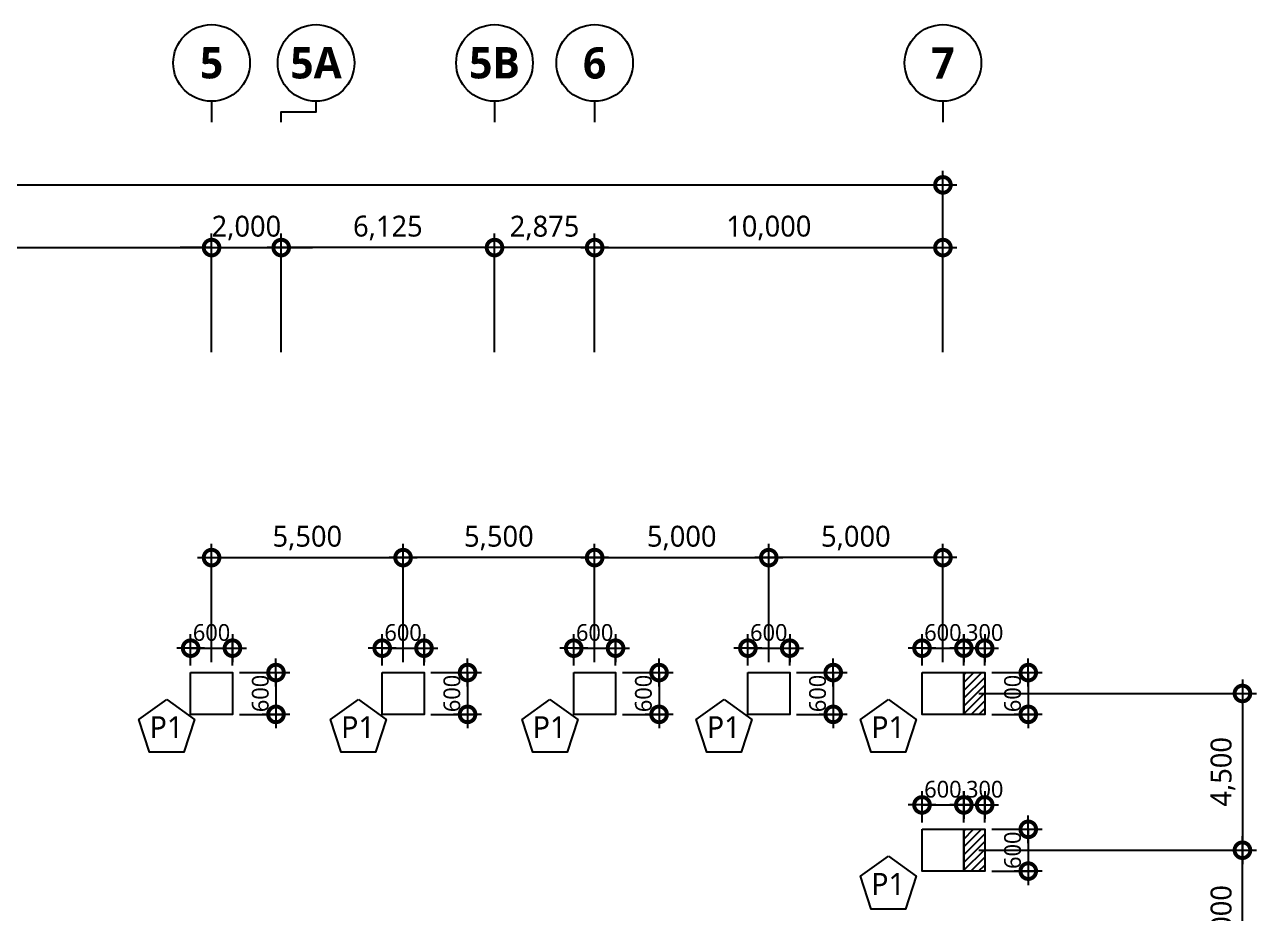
# Model space of a CAD drawing. Header units: millimetres. Extents: x 9929 to 330537, y 4940 to 105100.
# Drawn here: x 86133 to 121500, y 79588 to 105100 of the extents above; entities that cross this region are included whole.
import ezdxf
from ezdxf.enums import TextEntityAlignment as Align

# ---------------------------------------------------------------- set-up
doc = ezdxf.new("R2010")
doc.units = ezdxf.units.MM
doc.header["$LTSCALE"] = 150
doc.layers.get('DEFPOINTS').update_dxf_attribs({"color": 137})
for name, color, linetype in [('DIM', 7, 'Continuous'), ('DIM1', 7, 'Continuous'), ('S-COL', 2, 'Continuous'), ('SYM-BUB', 3, 'Continuous'), ('Z-COLUMN', 3, 'Continuous'), ('콘크리트 덧침 구간', 255, 'Continuous')]:
    doc.layers.add(name, color=color, linetype=linetype)
doc.styles.add('맑은고딕', font='malgun.ttf')
doc.styles.add('맑은고딕B', font='malgunbd.ttf')
doc.styles.add('스타일1', font='malgun.ttf')
doc.styles.add('스타일2', font='malgunbd.ttf')
doc.dimstyles.new('CJA', dxfattribs={"dimscale": 200, "dimtxt": 3, "dimasz": 1, "dimexe": 2, "dimexo": 3, "dimgap": 1, "dimtad": 1, "dimdec": 0, "dimzin": 1, "dimdsep": 46, "dimlunit": 6, "dimtxsty": '스타일1', "dimblk": 'GAUN-DOT', "dimcen": -2, "dimdle": 2, "dimclrd": 256, "dimclre": 256, "dimclrt": 3, "dimadec": 0, "dimazin": 0, "dimtfac": 1, "dimtdec": 0, "dimtix": 1, "dimtmove": 2, "dimatfit": 3, "dimldrblk": 'DOTSMALL', "dimfxl": 1, "dimtolj": 1, "dimtzin": 1, "dimarcsym": 0})
doc.dimstyles.new('GAUN0.5', dxfattribs={"dimscale": 200, "dimtxt": 2.4, "dimasz": 1, "dimexe": 1, "dimexo": 1, "dimgap": 1, "dimtad": 1, "dimdec": 0, "dimlfac": 0.5, "dimzin": 1, "dimdsep": 46, "dimlunit": 6, "dimtxsty": '맑은고딕', "dimblk": 'GAUN-DOT', "dimcen": -2, "dimdle": 2, "dimclrd": 256, "dimclre": 256, "dimclrt": 4, "dimadec": 0, "dimazin": 0, "dimtfac": 1, "dimtdec": 0, "dimtix": 1, "dimtmove": 2, "dimatfit": 3, "dimldrblk": 'DOTSMALL', "dimfxl": 1, "dimtolj": 1, "dimtzin": 1, "dimarcsym": 0})
pattern_1 = [(45, (-41500, -85900), (-112.2532, 112.2532), [])]

# ---------------------------------------------------------------- blocks, each defined once
blk = doc.blocks.new('_DotSmall')
at = {"color": 0, "linetype": 'ByBlock', "const_width": 0.5}
blk.add_lwpolyline([(-0.0625, 0, 1), (0.0625, 0, 1)], format="xyb", close=True, dxfattribs=at)
blk = doc.blocks.new('*D279')
at = {"layer": 'DEFPOINTS', "color": 0, "transparency": 16777216}
for p in [(112933, 85900), (112933, 81400), (121100, 81400)]:
    blk.add_point(p, dxfattribs=at)
at = {"layer": 'DIM', "color": 7, "lineweight": -2, "transparency": 16777216}
for p, q in [((121100, 86300), (121100, 81000)), ((113533, 85900), (121500, 85900)), ((113533, 81400), (121500, 81400))]:
    blk.add_line(p, q, dxfattribs=at)
at = {"layer": 'DIM', "color": 7, "lineweight": -2, "transparency": 16777216, "xscale": 900, "yscale": 900, "zscale": 900}
for p, rotation in [((121100, 85900), 90), ((121100, 81400), 270)]:
    blk.add_blockref('_DotSmall', p, dxfattribs=dict(at, rotation=rotation))
at = {"layer": 'DIM', "color": 3, "transparency": 16777216, "insert": (120540, 83650), "char_height": 600, "attachment_point": 5, "rotation": 90, "style": '스타일1'}
blk.add_mtext('\\A1;4,500', dxfattribs=at)
blk = doc.blocks.new('*D280')
at = {"layer": 'DEFPOINTS', "color": 0, "transparency": 16777216}
for p in [(112933, 81400), (121100, 81400), (112933, 77400)]:
    blk.add_point(p, dxfattribs=at)
at = {"layer": 'DIM', "color": 7, "lineweight": -2, "transparency": 16777216}
for p, q in [((121100, 77000), (121100, 81800)), ((113533, 81400), (121500, 81400)), ((113533, 77400), (121500, 77400))]:
    blk.add_line(p, q, dxfattribs=at)
at = {"layer": 'DIM', "color": 7, "lineweight": -2, "transparency": 16777216, "xscale": 900, "yscale": 900, "zscale": 900}
for p, rotation in [((121100, 81400), 90), ((121100, 77400), 270)]:
    blk.add_blockref('_DotSmall', p, dxfattribs=dict(at, rotation=rotation))
at = {"layer": 'DIM', "color": 3, "transparency": 16777216, "insert": (120540, 79400), "char_height": 600, "attachment_point": 5, "rotation": 90, "style": '스타일1'}
blk.add_mtext('\\A1;4,000', dxfattribs=at)
blk = doc.blocks.new('*D298')
at = {"layer": 'DEFPOINTS', "color": 0, "transparency": 16777216}
for p in [(97000, 89800), (91500, 86200), (97000, 86200)]:
    blk.add_point(p, dxfattribs=at)
at = {"layer": 'DIM', "color": 7, "lineweight": -2, "transparency": 16777216}
for p, q in [((91500, 86800), (91500, 90200)), ((97000, 86800), (97000, 90200)), ((91100, 89800), (97400, 89800))]:
    blk.add_line(p, q, dxfattribs=at)
at = {"layer": 'DIM', "color": 7, "lineweight": -2, "transparency": 16777216, "xscale": 900, "yscale": 900, "zscale": 900, "rotation": 180}
blk.add_blockref('_DotSmall', (91500, 89800), dxfattribs=at)
at = {"layer": 'DIM', "color": 7, "lineweight": -2, "transparency": 16777216, "xscale": 900, "yscale": 900, "zscale": 900}
blk.add_blockref('_DotSmall', (97000, 89800), dxfattribs=at)
at = {"layer": 'DIM', "color": 3, "transparency": 16777216, "insert": (94250, 90360), "char_height": 600, "attachment_point": 5, "style": '스타일1'}
blk.add_mtext('\\A1;5,500', dxfattribs=at)
blk = doc.blocks.new('*D299')
at = {"layer": 'DEFPOINTS', "color": 0, "transparency": 16777216}
for p in [(97000, 89800), (97000, 86200), (102500, 86200)]:
    blk.add_point(p, dxfattribs=at)
at = {"layer": 'DIM', "color": 7, "lineweight": -2, "transparency": 16777216}
for p, q in [((97000, 86800), (97000, 90200)), ((102500, 86800), (102500, 90200)), ((102900, 89800), (96600, 89800))]:
    blk.add_line(p, q, dxfattribs=at)
at = {"layer": 'DIM', "color": 7, "lineweight": -2, "transparency": 16777216, "xscale": 900, "yscale": 900, "zscale": 900, "rotation": 180}
blk.add_blockref('_DotSmall', (97000, 89800), dxfattribs=at)
at = {"layer": 'DIM', "color": 7, "lineweight": -2, "transparency": 16777216, "xscale": 900, "yscale": 900, "zscale": 900}
blk.add_blockref('_DotSmall', (102500, 89800), dxfattribs=at)
at = {"layer": 'DIM', "color": 3, "transparency": 16777216, "insert": (99750, 90360), "char_height": 600, "attachment_point": 5, "style": '스타일1'}
blk.add_mtext('\\A1;5,500', dxfattribs=at)
blk = doc.blocks.new('*D300')
at = {"layer": 'DEFPOINTS', "color": 0, "transparency": 16777216}
for p in [(107500, 89800), (107500, 86200), (112500, 86200)]:
    blk.add_point(p, dxfattribs=at)
at = {"layer": 'DIM', "color": 7, "lineweight": -2, "transparency": 16777216}
for p, q in [((107500, 86800), (107500, 90200)), ((112500, 86800), (112500, 90200)), ((112900, 89800), (107100, 89800))]:
    blk.add_line(p, q, dxfattribs=at)
at = {"layer": 'DIM', "color": 7, "lineweight": -2, "transparency": 16777216, "xscale": 900, "yscale": 900, "zscale": 900, "rotation": 180}
blk.add_blockref('_DotSmall', (107500, 89800), dxfattribs=at)
at = {"layer": 'DIM', "color": 7, "lineweight": -2, "transparency": 16777216, "xscale": 900, "yscale": 900, "zscale": 900}
blk.add_blockref('_DotSmall', (112500, 89800), dxfattribs=at)
at = {"layer": 'DIM', "color": 3, "transparency": 16777216, "insert": (110000, 90360), "char_height": 600, "attachment_point": 5, "style": '스타일1'}
blk.add_mtext('\\A1;5,000', dxfattribs=at)
blk = doc.blocks.new('*D301')
at = {"layer": 'DEFPOINTS', "color": 0, "transparency": 16777216}
for p in [(107500, 89800), (102500, 86200), (107500, 86200)]:
    blk.add_point(p, dxfattribs=at)
at = {"layer": 'DIM', "color": 7, "lineweight": -2, "transparency": 16777216}
for p, q in [((102500, 86800), (102500, 90200)), ((107500, 86800), (107500, 90200)), ((102100, 89800), (107900, 89800))]:
    blk.add_line(p, q, dxfattribs=at)
at = {"layer": 'DIM', "color": 7, "lineweight": -2, "transparency": 16777216, "xscale": 900, "yscale": 900, "zscale": 900, "rotation": 180}
blk.add_blockref('_DotSmall', (102500, 89800), dxfattribs=at)
at = {"layer": 'DIM', "color": 7, "lineweight": -2, "transparency": 16777216, "xscale": 900, "yscale": 900, "zscale": 900}
blk.add_blockref('_DotSmall', (107500, 89800), dxfattribs=at)
at = {"layer": 'DIM', "color": 3, "transparency": 16777216, "insert": (105000, 90360), "char_height": 600, "attachment_point": 5, "style": '스타일1'}
blk.add_mtext('\\A1;5,000', dxfattribs=at)
blk = doc.blocks.new('PD-H')
at = {"layer": '콘크리트 덧침 구간'}
h = blk.add_hatch(dxfattribs=at)
h.set_pattern_fill('ANSI31', color=9, scale=50)
h.set_pattern_definition(pattern_1)
h.paths.add_polyline_path([(71600, 600), (72200, 600), (72200, -600), (71600, -600)])
h = blk.add_hatch(dxfattribs=at)
h.set_pattern_fill('ANSI31', color=9, scale=50)
h.set_pattern_definition(pattern_1)
h.paths.add_polyline_path([(71600, -3900), (72200, -3900), (72200, -5100), (71600, -5100)])
at = {"layer": 'S-COL'}
for points in [[(49400, 600), (50600, 600), (50600, -600), (49400, -600)], [(54900, 600), (56100, 600), (56100, -600), (54900, -600)], [(60400, 600), (61600, 600), (61600, -600), (60400, -600)], [(65400, 600), (66600, 600), (66600, -600), (65400, -600)], [(70400, 600), (71600, 600), (71600, -600), (70400, -600)], [(71600, 600), (72200, 600), (72200, -600), (71600, -600)], [(70400, -3900), (71600, -3900), (71600, -5100), (70400, -5100)], [(71600, -3900), (72200, -3900), (72200, -5100), (71600, -5100)]]:
    blk.add_lwpolyline(points, close=True, dxfattribs=at)
blk = doc.blocks.new('GAUN-DOT')
at = {"linetype": 'ByBlock'}
for p, q in [((0, -2), (0, 2)), ((2, 0), (-2, 0))]:
    blk.add_line(p, q, dxfattribs=at)
at = {"const_width": 2.25}
blk.add_lwpolyline([(0, 0.28125, 1), (0, -0.28125, 1)], format="xyb", close=True, dxfattribs=at)
blk = doc.blocks.new('*D310')
at = {"layer": 'DEFPOINTS', "color": 0, "transparency": 16777216}
for p in [(92100, 87200), (90900, 86500), (92100, 86500)]:
    blk.add_point(p, dxfattribs=at)
at = {"layer": 'DIM1', "lineweight": -2, "transparency": 16777216}
for p, q in [((90900, 86700), (90900, 87400)), ((92100, 86700), (92100, 87400)), ((90700, 87200), (90500, 87200)), ((90900, 87200), (92100, 87200)), ((92300, 87200), (92500, 87200))]:
    blk.add_line(p, q, dxfattribs=at)
at = {"layer": 'DIM1', "lineweight": -2, "transparency": 16777216, "xscale": 200, "yscale": 200, "zscale": 200}
blk.add_blockref('GAUN-DOT', (90900, 87200), dxfattribs=at)
at = {"layer": 'DIM1', "lineweight": -2, "transparency": 16777216, "xscale": 200, "yscale": 200, "zscale": 200, "rotation": 180}
blk.add_blockref('GAUN-DOT', (92100, 87200), dxfattribs=at)
at = {"layer": 'DIM1', "color": 4, "transparency": 16777216, "insert": (91500, 87648), "char_height": 480, "attachment_point": 5, "style": '맑은고딕'}
blk.add_mtext('\\A1;600', dxfattribs=at)
blk = doc.blocks.new('*D311')
at = {"layer": 'DEFPOINTS', "color": 0, "transparency": 16777216}
for p in [(92100, 86500), (92100, 85300), (93350, 85300)]:
    blk.add_point(p, dxfattribs=at)
at = {"layer": 'DIM1', "lineweight": -2, "transparency": 16777216}
for p, q in [((93350, 86700), (93350, 86900)), ((92300, 86500), (93550, 86500)), ((93350, 86500), (93350, 85300)), ((92300, 85300), (93550, 85300)), ((93350, 85100), (93350, 84900))]:
    blk.add_line(p, q, dxfattribs=at)
at = {"layer": 'DIM1', "lineweight": -2, "transparency": 16777216, "xscale": 200, "yscale": 200, "zscale": 200}
for p, rotation in [((93350, 86500), 270), ((93350, 85300), 90)]:
    blk.add_blockref('GAUN-DOT', p, dxfattribs=dict(at, rotation=rotation))
at = {"layer": 'DIM1', "color": 4, "transparency": 16777216, "insert": (92902, 85900), "char_height": 480, "attachment_point": 5, "rotation": 90, "style": '맑은고딕'}
blk.add_mtext('\\A1;600', dxfattribs=at)
blk = doc.blocks.new('*D312')
at = {"layer": 'DEFPOINTS', "color": 0, "transparency": 16777216}
for p in [(97600, 87200), (96400, 86500), (97600, 86500)]:
    blk.add_point(p, dxfattribs=at)
at = {"layer": 'DIM1', "lineweight": -2, "transparency": 16777216}
for p, q in [((96400, 86700), (96400, 87400)), ((97600, 86700), (97600, 87400)), ((96200, 87200), (96000, 87200)), ((96400, 87200), (97600, 87200)), ((97800, 87200), (98000, 87200))]:
    blk.add_line(p, q, dxfattribs=at)
at = {"layer": 'DIM1', "lineweight": -2, "transparency": 16777216, "xscale": 200, "yscale": 200, "zscale": 200}
blk.add_blockref('GAUN-DOT', (96400, 87200), dxfattribs=at)
at = {"layer": 'DIM1', "lineweight": -2, "transparency": 16777216, "xscale": 200, "yscale": 200, "zscale": 200, "rotation": 180}
blk.add_blockref('GAUN-DOT', (97600, 87200), dxfattribs=at)
at = {"layer": 'DIM1', "color": 4, "transparency": 16777216, "insert": (97000, 87648), "char_height": 480, "attachment_point": 5, "style": '맑은고딕'}
blk.add_mtext('\\A1;600', dxfattribs=at)
blk = doc.blocks.new('*D313')
at = {"layer": 'DEFPOINTS', "color": 0, "transparency": 16777216}
for p in [(97600, 86500), (97600, 85300), (98850, 85300)]:
    blk.add_point(p, dxfattribs=at)
at = {"layer": 'DIM1', "lineweight": -2, "transparency": 16777216}
for p, q in [((98850, 86700), (98850, 86900)), ((97800, 86500), (99050, 86500)), ((98850, 86500), (98850, 85300)), ((97800, 85300), (99050, 85300)), ((98850, 85100), (98850, 84900))]:
    blk.add_line(p, q, dxfattribs=at)
at = {"layer": 'DIM1', "lineweight": -2, "transparency": 16777216, "xscale": 200, "yscale": 200, "zscale": 200}
for p, rotation in [((98850, 86500), 270), ((98850, 85300), 90)]:
    blk.add_blockref('GAUN-DOT', p, dxfattribs=dict(at, rotation=rotation))
at = {"layer": 'DIM1', "color": 4, "transparency": 16777216, "insert": (98402, 85900), "char_height": 480, "attachment_point": 5, "rotation": 90, "style": '맑은고딕'}
blk.add_mtext('\\A1;600', dxfattribs=at)
blk = doc.blocks.new('*D314')
at = {"layer": 'DEFPOINTS', "color": 0, "transparency": 16777216}
for p in [(103100, 87200), (101900, 86500), (103100, 86500)]:
    blk.add_point(p, dxfattribs=at)
at = {"layer": 'DIM1', "lineweight": -2, "transparency": 16777216}
for p, q in [((101900, 86700), (101900, 87400)), ((103100, 86700), (103100, 87400)), ((101700, 87200), (101500, 87200)), ((101900, 87200), (103100, 87200)), ((103300, 87200), (103500, 87200))]:
    blk.add_line(p, q, dxfattribs=at)
at = {"layer": 'DIM1', "lineweight": -2, "transparency": 16777216, "xscale": 200, "yscale": 200, "zscale": 200}
blk.add_blockref('GAUN-DOT', (101900, 87200), dxfattribs=at)
at = {"layer": 'DIM1', "lineweight": -2, "transparency": 16777216, "xscale": 200, "yscale": 200, "zscale": 200, "rotation": 180}
blk.add_blockref('GAUN-DOT', (103100, 87200), dxfattribs=at)
at = {"layer": 'DIM1', "color": 4, "transparency": 16777216, "insert": (102500, 87648), "char_height": 480, "attachment_point": 5, "style": '맑은고딕'}
blk.add_mtext('\\A1;600', dxfattribs=at)
blk = doc.blocks.new('*D315')
at = {"layer": 'DEFPOINTS', "color": 0, "transparency": 16777216}
for p in [(103100, 86500), (103100, 85300), (104350, 85300)]:
    blk.add_point(p, dxfattribs=at)
at = {"layer": 'DIM1', "lineweight": -2, "transparency": 16777216}
for p, q in [((104350, 86700), (104350, 86900)), ((103300, 86500), (104550, 86500)), ((104350, 86500), (104350, 85300)), ((103300, 85300), (104550, 85300)), ((104350, 85100), (104350, 84900))]:
    blk.add_line(p, q, dxfattribs=at)
at = {"layer": 'DIM1', "lineweight": -2, "transparency": 16777216, "xscale": 200, "yscale": 200, "zscale": 200}
for p, rotation in [((104350, 86500), 270), ((104350, 85300), 90)]:
    blk.add_blockref('GAUN-DOT', p, dxfattribs=dict(at, rotation=rotation))
at = {"layer": 'DIM1', "color": 4, "transparency": 16777216, "insert": (103902, 85900), "char_height": 480, "attachment_point": 5, "rotation": 90, "style": '맑은고딕'}
blk.add_mtext('\\A1;600', dxfattribs=at)
blk = doc.blocks.new('*D316')
at = {"layer": 'DEFPOINTS', "color": 0, "transparency": 16777216}
for p in [(108100, 87200), (106900, 86500), (108100, 86500)]:
    blk.add_point(p, dxfattribs=at)
at = {"layer": 'DIM1', "lineweight": -2, "transparency": 16777216}
for p, q in [((106900, 86700), (106900, 87400)), ((108100, 86700), (108100, 87400)), ((106700, 87200), (106500, 87200)), ((106900, 87200), (108100, 87200)), ((108300, 87200), (108500, 87200))]:
    blk.add_line(p, q, dxfattribs=at)
at = {"layer": 'DIM1', "lineweight": -2, "transparency": 16777216, "xscale": 200, "yscale": 200, "zscale": 200}
blk.add_blockref('GAUN-DOT', (106900, 87200), dxfattribs=at)
at = {"layer": 'DIM1', "lineweight": -2, "transparency": 16777216, "xscale": 200, "yscale": 200, "zscale": 200, "rotation": 180}
blk.add_blockref('GAUN-DOT', (108100, 87200), dxfattribs=at)
at = {"layer": 'DIM1', "color": 4, "transparency": 16777216, "insert": (107500, 87648), "char_height": 480, "attachment_point": 5, "style": '맑은고딕'}
blk.add_mtext('\\A1;600', dxfattribs=at)
blk = doc.blocks.new('*D317')
at = {"layer": 'DEFPOINTS', "color": 0, "transparency": 16777216}
for p in [(108100, 86500), (108100, 85300), (109350, 85300)]:
    blk.add_point(p, dxfattribs=at)
at = {"layer": 'DIM1', "lineweight": -2, "transparency": 16777216}
for p, q in [((109350, 86700), (109350, 86900)), ((108300, 86500), (109550, 86500)), ((109350, 86500), (109350, 85300)), ((108300, 85300), (109550, 85300)), ((109350, 85100), (109350, 84900))]:
    blk.add_line(p, q, dxfattribs=at)
at = {"layer": 'DIM1', "lineweight": -2, "transparency": 16777216, "xscale": 200, "yscale": 200, "zscale": 200}
for p, rotation in [((109350, 86500), 270), ((109350, 85300), 90)]:
    blk.add_blockref('GAUN-DOT', p, dxfattribs=dict(at, rotation=rotation))
at = {"layer": 'DIM1', "color": 4, "transparency": 16777216, "insert": (108902, 85900), "char_height": 480, "attachment_point": 5, "rotation": 90, "style": '맑은고딕'}
blk.add_mtext('\\A1;600', dxfattribs=at)
blk = doc.blocks.new('*D318')
at = {"layer": 'DEFPOINTS', "color": 0, "transparency": 16777216}
for p in [(113100, 87200), (111900, 86500), (113100, 86500)]:
    blk.add_point(p, dxfattribs=at)
at = {"layer": 'DIM1', "lineweight": -2, "transparency": 16777216}
for p, q in [((111900, 86700), (111900, 87400)), ((113100, 86700), (113100, 87400)), ((111700, 87200), (111500, 87200)), ((111900, 87200), (113100, 87200)), ((113300, 87200), (113500, 87200))]:
    blk.add_line(p, q, dxfattribs=at)
at = {"layer": 'DIM1', "lineweight": -2, "transparency": 16777216, "xscale": 200, "yscale": 200, "zscale": 200}
blk.add_blockref('GAUN-DOT', (111900, 87200), dxfattribs=at)
at = {"layer": 'DIM1', "lineweight": -2, "transparency": 16777216, "xscale": 200, "yscale": 200, "zscale": 200, "rotation": 180}
blk.add_blockref('GAUN-DOT', (113100, 87200), dxfattribs=at)
at = {"layer": 'DIM1', "color": 4, "transparency": 16777216, "insert": (112500, 87648), "char_height": 480, "attachment_point": 5, "style": '맑은고딕'}
blk.add_mtext('\\A1;600', dxfattribs=at)
blk = doc.blocks.new('*D319')
at = {"layer": 'DEFPOINTS', "color": 0, "transparency": 16777216}
for p in [(113700, 86500), (113700, 85300), (114950, 85300)]:
    blk.add_point(p, dxfattribs=at)
at = {"layer": 'DIM1', "lineweight": -2, "transparency": 16777216}
for p, q in [((114950, 86700), (114950, 86900)), ((113900, 86500), (115150, 86500)), ((114950, 86500), (114950, 85300)), ((113900, 85300), (115150, 85300)), ((114950, 85100), (114950, 84900))]:
    blk.add_line(p, q, dxfattribs=at)
at = {"layer": 'DIM1', "lineweight": -2, "transparency": 16777216, "xscale": 200, "yscale": 200, "zscale": 200}
for p, rotation in [((114950, 86500), 270), ((114950, 85300), 90)]:
    blk.add_blockref('GAUN-DOT', p, dxfattribs=dict(at, rotation=rotation))
at = {"layer": 'DIM1', "color": 4, "transparency": 16777216, "insert": (114502, 85900), "char_height": 480, "attachment_point": 5, "rotation": 90, "style": '맑은고딕'}
blk.add_mtext('\\A1;600', dxfattribs=at)
blk = doc.blocks.new('*D320')
at = {"layer": 'DEFPOINTS', "color": 0, "transparency": 16777216}
for p in [(113100, 82700), (111900, 82000), (113100, 82000)]:
    blk.add_point(p, dxfattribs=at)
at = {"layer": 'DIM1', "lineweight": -2, "transparency": 16777216}
for p, q in [((111900, 82200), (111900, 82900)), ((113100, 82200), (113100, 82900)), ((111700, 82700), (111500, 82700)), ((111900, 82700), (113100, 82700)), ((113300, 82700), (113500, 82700))]:
    blk.add_line(p, q, dxfattribs=at)
at = {"layer": 'DIM1', "lineweight": -2, "transparency": 16777216, "xscale": 200, "yscale": 200, "zscale": 200}
blk.add_blockref('GAUN-DOT', (111900, 82700), dxfattribs=at)
at = {"layer": 'DIM1', "lineweight": -2, "transparency": 16777216, "xscale": 200, "yscale": 200, "zscale": 200, "rotation": 180}
blk.add_blockref('GAUN-DOT', (113100, 82700), dxfattribs=at)
at = {"layer": 'DIM1', "color": 4, "transparency": 16777216, "insert": (112500, 83148), "char_height": 480, "attachment_point": 5, "style": '맑은고딕'}
blk.add_mtext('\\A1;600', dxfattribs=at)
blk = doc.blocks.new('*D321')
at = {"layer": 'DEFPOINTS', "color": 0, "transparency": 16777216}
for p in [(113700, 82000), (113700, 80800), (114950, 80800)]:
    blk.add_point(p, dxfattribs=at)
at = {"layer": 'DIM1', "lineweight": -2, "transparency": 16777216}
for p, q in [((114950, 82200), (114950, 82400)), ((113900, 82000), (115150, 82000)), ((114950, 82000), (114950, 80800)), ((113900, 80800), (115150, 80800)), ((114950, 80600), (114950, 80400))]:
    blk.add_line(p, q, dxfattribs=at)
at = {"layer": 'DIM1', "lineweight": -2, "transparency": 16777216, "xscale": 200, "yscale": 200, "zscale": 200}
for p, rotation in [((114950, 82000), 270), ((114950, 80800), 90)]:
    blk.add_blockref('GAUN-DOT', p, dxfattribs=dict(at, rotation=rotation))
at = {"layer": 'DIM1', "color": 4, "transparency": 16777216, "insert": (114502, 81400), "char_height": 480, "attachment_point": 5, "rotation": 90, "style": '맑은고딕'}
blk.add_mtext('\\A1;600', dxfattribs=at)
blk = doc.blocks.new('*D372')
at = {"layer": 'DEFPOINTS', "color": 0, "transparency": 16777216}
for p in [(112500, 100500), (41500, 95100), (112500, 95100)]:
    blk.add_point(p, dxfattribs=at)
at = {"layer": 'DIM', "color": 7, "lineweight": -2, "transparency": 16777216}
for p, q in [((41500, 95700), (41500, 100900)), ((112500, 95700), (112500, 100900)), ((41100, 100500), (112900, 100500))]:
    blk.add_line(p, q, dxfattribs=at)
at = {"layer": 'DIM', "color": 7, "lineweight": -2, "transparency": 16777216, "xscale": 900, "yscale": 900, "zscale": 900, "rotation": 180}
blk.add_blockref('_DotSmall', (41500, 100500), dxfattribs=at)
at = {"layer": 'DIM', "color": 7, "lineweight": -2, "transparency": 16777216, "xscale": 900, "yscale": 900, "zscale": 900}
blk.add_blockref('_DotSmall', (112500, 100500), dxfattribs=at)
at = {"layer": 'DIM', "color": 3, "transparency": 16777216, "insert": (77000, 101062), "char_height": 600, "attachment_point": 5, "style": '스타일1'}
blk.add_mtext('\\A1;71,000', dxfattribs=at)
blk = doc.blocks.new('*D373')
at = {"layer": 'DEFPOINTS', "color": 0, "transparency": 16777216}
for p in [(112500, 98700), (102500, 95100), (112500, 95100)]:
    blk.add_point(p, dxfattribs=at)
at = {"layer": 'DIM', "color": 7, "lineweight": -2, "transparency": 16777216}
for p, q in [((102500, 95700), (102500, 99100)), ((112500, 95700), (112500, 99100)), ((102100, 98700), (112900, 98700))]:
    blk.add_line(p, q, dxfattribs=at)
at = {"layer": 'DIM', "color": 7, "lineweight": -2, "transparency": 16777216, "xscale": 900, "yscale": 900, "zscale": 900, "rotation": 180}
blk.add_blockref('_DotSmall', (102500, 98700), dxfattribs=at)
at = {"layer": 'DIM', "color": 7, "lineweight": -2, "transparency": 16777216, "xscale": 900, "yscale": 900, "zscale": 900}
blk.add_blockref('_DotSmall', (112500, 98700), dxfattribs=at)
at = {"layer": 'DIM', "color": 3, "transparency": 16777216, "insert": (107500, 99262), "char_height": 600, "attachment_point": 5, "style": '스타일1'}
blk.add_mtext('\\A1;10,000', dxfattribs=at)
blk = doc.blocks.new('*D374')
at = {"layer": 'DEFPOINTS', "color": 0, "transparency": 16777216}
for p in [(91500, 98700), (77500, 95100), (91500, 95100)]:
    blk.add_point(p, dxfattribs=at)
at = {"layer": 'DIM', "color": 7, "lineweight": -2, "transparency": 16777216}
for p, q in [((77500, 95700), (77500, 99100)), ((91500, 95700), (91500, 99100)), ((77100, 98700), (91900, 98700))]:
    blk.add_line(p, q, dxfattribs=at)
at = {"layer": 'DIM', "color": 7, "lineweight": -2, "transparency": 16777216, "xscale": 900, "yscale": 900, "zscale": 900, "rotation": 180}
blk.add_blockref('_DotSmall', (77500, 98700), dxfattribs=at)
at = {"layer": 'DIM', "color": 7, "lineweight": -2, "transparency": 16777216, "xscale": 900, "yscale": 900, "zscale": 900}
blk.add_blockref('_DotSmall', (91500, 98700), dxfattribs=at)
at = {"layer": 'DIM', "color": 3, "transparency": 16777216, "insert": (84500, 99262), "char_height": 600, "attachment_point": 5, "style": '스타일1'}
blk.add_mtext('\\A1;14,000', dxfattribs=at)
blk = doc.blocks.new('NEW_BUB')
at = {"layer": 'SYM-BUB', "color": 6}
blk.add_line((0, 3), (0, 0), dxfattribs=at)
blk.add_circle((0, 8.5), 5.5, dxfattribs=at)
at = {"layer": 'SYM-BUB', "color": 3, "style": '스타일2'}
blk.add_attdef('X', text='', height=4.5, dxfattribs=at).set_placement((0, 8.5), align=Align.MIDDLE)
blk = doc.blocks.new('*D262')
at = {"layer": 'DEFPOINTS', "color": 0, "transparency": 16777216}
for p in [(93500, 98700), (91500, 95100), (93500, 95100)]:
    blk.add_point(p, dxfattribs=at)
at = {"layer": 'DIM', "color": 7, "lineweight": -2, "transparency": 16777216}
for p, q in [((91500, 95700), (91500, 99100)), ((93500, 95700), (93500, 99100)), ((91500, 98700), (90600, 98700)), ((91500, 98700), (93500, 98700)), ((93500, 98700), (94400, 98700))]:
    blk.add_line(p, q, dxfattribs=at)
at = {"layer": 'DIM', "color": 7, "lineweight": -2, "transparency": 16777216, "xscale": 900, "yscale": 900, "zscale": 900}
blk.add_blockref('_DotSmall', (91500, 98700), dxfattribs=at)
at = {"layer": 'DIM', "color": 7, "lineweight": -2, "transparency": 16777216, "xscale": 900, "yscale": 900, "zscale": 900, "rotation": 180}
blk.add_blockref('_DotSmall', (93500, 98700), dxfattribs=at)
at = {"layer": 'DIM', "color": 3, "transparency": 16777216, "insert": (92500, 99260), "char_height": 600, "attachment_point": 5, "style": '스타일1'}
blk.add_mtext('\\A1;2,000', dxfattribs=at)
blk = doc.blocks.new('*D263')
at = {"layer": 'DEFPOINTS', "color": 0, "transparency": 16777216}
for p in [(91500, 98700), (77500, 95100), (91500, 95100)]:
    blk.add_point(p, dxfattribs=at)
at = {"layer": 'DIM', "color": 7, "lineweight": -2, "transparency": 16777216}
for p, q in [((77500, 95700), (77500, 99100)), ((91500, 95700), (91500, 99100)), ((77100, 98700), (91900, 98700))]:
    blk.add_line(p, q, dxfattribs=at)
at = {"layer": 'DIM', "color": 7, "lineweight": -2, "transparency": 16777216, "xscale": 900, "yscale": 900, "zscale": 900, "rotation": 180}
blk.add_blockref('_DotSmall', (77500, 98700), dxfattribs=at)
at = {"layer": 'DIM', "color": 7, "lineweight": -2, "transparency": 16777216, "xscale": 900, "yscale": 900, "zscale": 900}
blk.add_blockref('_DotSmall', (91500, 98700), dxfattribs=at)
at = {"layer": 'DIM', "color": 3, "transparency": 16777216, "insert": (84500, 99262), "char_height": 600, "attachment_point": 5, "style": '스타일1'}
blk.add_mtext('\\A1;14,000', dxfattribs=at)
blk = doc.blocks.new('*D269')
at = {"layer": 'DEFPOINTS', "color": 0, "transparency": 16777216}
for p in [(93500, 98700), (93500, 95100), (99625, 95100)]:
    blk.add_point(p, dxfattribs=at)
at = {"layer": 'DIM', "color": 7, "lineweight": -2, "transparency": 16777216}
for p, q in [((93500, 95700), (93500, 99100)), ((99625, 95700), (99625, 99100)), ((100025, 98700), (93100, 98700))]:
    blk.add_line(p, q, dxfattribs=at)
at = {"layer": 'DIM', "color": 7, "lineweight": -2, "transparency": 16777216, "xscale": 900, "yscale": 900, "zscale": 900, "rotation": 180}
blk.add_blockref('_DotSmall', (93500, 98700), dxfattribs=at)
at = {"layer": 'DIM', "color": 7, "lineweight": -2, "transparency": 16777216, "xscale": 900, "yscale": 900, "zscale": 900}
blk.add_blockref('_DotSmall', (99625, 98700), dxfattribs=at)
at = {"layer": 'DIM', "color": 3, "transparency": 16777216, "insert": (96563, 99262), "char_height": 600, "attachment_point": 5, "style": '스타일1'}
blk.add_mtext('\\A1;6,125', dxfattribs=at)
blk = doc.blocks.new('*D270')
at = {"layer": 'DEFPOINTS', "color": 0, "transparency": 16777216}
for p in [(99625, 98700), (99625, 95100), (102500, 95100)]:
    blk.add_point(p, dxfattribs=at)
at = {"layer": 'DIM', "color": 7, "lineweight": -2, "transparency": 16777216}
for p, q in [((99625, 95700), (99625, 99100)), ((102500, 95700), (102500, 99100)), ((102900, 98700), (99225, 98700))]:
    blk.add_line(p, q, dxfattribs=at)
at = {"layer": 'DIM', "color": 7, "lineweight": -2, "transparency": 16777216, "xscale": 900, "yscale": 900, "zscale": 900, "rotation": 180}
blk.add_blockref('_DotSmall', (99625, 98700), dxfattribs=at)
at = {"layer": 'DIM', "color": 7, "lineweight": -2, "transparency": 16777216, "xscale": 900, "yscale": 900, "zscale": 900}
blk.add_blockref('_DotSmall', (102500, 98700), dxfattribs=at)
at = {"layer": 'DIM', "color": 3, "transparency": 16777216, "insert": (101062, 99260), "char_height": 600, "attachment_point": 5, "style": '스타일1'}
blk.add_mtext('\\A1;2,875', dxfattribs=at)
blk = doc.blocks.new('*D271')
at = {"layer": 'DEFPOINTS', "color": 0, "transparency": 16777216}
for p in [(113700, 87200), (113100, 86500), (113700, 86500)]:
    blk.add_point(p, dxfattribs=at)
at = {"layer": 'DIM1', "lineweight": -2, "transparency": 16777216}
for p, q in [((113100, 86700), (113100, 87400)), ((113700, 86700), (113700, 87400)), ((112900, 87200), (112700, 87200)), ((113100, 87200), (113700, 87200)), ((113900, 87200), (114100, 87200))]:
    blk.add_line(p, q, dxfattribs=at)
at = {"layer": 'DIM1', "lineweight": -2, "transparency": 16777216, "xscale": 200, "yscale": 200, "zscale": 200}
blk.add_blockref('GAUN-DOT', (113100, 87200), dxfattribs=at)
at = {"layer": 'DIM1', "lineweight": -2, "transparency": 16777216, "xscale": 200, "yscale": 200, "zscale": 200, "rotation": 180}
blk.add_blockref('GAUN-DOT', (113700, 87200), dxfattribs=at)
at = {"layer": 'DIM1', "color": 4, "transparency": 16777216, "insert": (113700, 87648), "char_height": 480, "attachment_point": 5, "style": '맑은고딕'}
blk.add_mtext('\\A1;300', dxfattribs=at)
blk = doc.blocks.new('*D272')
at = {"layer": 'DEFPOINTS', "color": 0, "transparency": 16777216}
for p in [(113700, 82700), (113100, 82000), (113700, 82000)]:
    blk.add_point(p, dxfattribs=at)
at = {"layer": 'DIM1', "lineweight": -2, "transparency": 16777216}
for p, q in [((113100, 82200), (113100, 82900)), ((113700, 82200), (113700, 82900)), ((112900, 82700), (112700, 82700)), ((113100, 82700), (113700, 82700)), ((113900, 82700), (114100, 82700))]:
    blk.add_line(p, q, dxfattribs=at)
at = {"layer": 'DIM1', "lineweight": -2, "transparency": 16777216, "xscale": 200, "yscale": 200, "zscale": 200}
blk.add_blockref('GAUN-DOT', (113100, 82700), dxfattribs=at)
at = {"layer": 'DIM1', "lineweight": -2, "transparency": 16777216, "xscale": 200, "yscale": 200, "zscale": 200, "rotation": 180}
blk.add_blockref('GAUN-DOT', (113700, 82700), dxfattribs=at)
at = {"layer": 'DIM1', "color": 4, "transparency": 16777216, "insert": (113700, 83148), "char_height": 480, "attachment_point": 5, "style": '맑은고딕'}
blk.add_mtext('\\A1;300', dxfattribs=at)

msp = doc.modelspace()

# ---------------------------------------------------------------- linework, layer by layer
at = {"layer": 'SYM-BUB', "color": 6}
msp.add_lwpolyline([(93500, 102300), (93500, 102600), (94500, 102600), (94500, 102900)], dxfattribs=at)
msp.add_circle((94500, 104000), 1100, dxfattribs=at)
at = {"layer": 'Z-COLUMN', "color": 6, "elevation": 1998360}
for points in [[(90214.7, 85731.1), (91013.2, 85151), (90708.2, 84212.3), (89721.2, 84212.3), (89416.2, 85151)], [(95714.7, 85731.1), (96513.2, 85151), (96208.2, 84212.3), (95221.2, 84212.3), (94916.2, 85151)], [(101214.7, 85731.1), (102013.2, 85151), (101708.2, 84212.3), (100721.2, 84212.3), (100416.2, 85151)], [(106214.7, 85731.1), (107013.2, 85151), (106708.2, 84212.3), (105721.2, 84212.3), (105416.2, 85151)], [(110934.7, 85731.1), (111733.2, 85151), (111428.2, 84212.3), (110441.2, 84212.3), (110136.2, 85151)], [(110934.7, 81231.1), (111733.2, 80651), (111428.2, 79712.3), (110441.2, 79712.3), (110136.2, 80651)]]:
    msp.add_lwpolyline(points, close=True, dxfattribs=at)

# ---------------------------------------------------------------- block references
at = {"layer": 'DIM1'}
msp.add_blockref('PD-H', (41500, 85900), dxfattribs=at)
at = {"layer": 'SYM-BUB'}
ref = msp.add_blockref('NEW_BUB', (91500, 102300), dxfattribs=dict(at, xscale=200.0000000000001, yscale=200.0000000000001, zscale=200.0000000000001))
ref.add_attrib('X', '5', dxfattribs={"color": 3, "height": 900, "style": '맑은고딕B'}).set_placement((91500, 104000), align=Align.MIDDLE)
ref = msp.add_blockref('NEW_BUB', (99625, 102300), dxfattribs=dict(at, xscale=200.0000000000001, yscale=200.0000000000001, zscale=200.0000000000001))
ref.add_attrib('X', '5B', dxfattribs={"color": 3, "height": 900, "style": '맑은고딕B'}).set_placement((99625, 104000), align=Align.MIDDLE)
ref = msp.add_blockref('NEW_BUB', (102500, 102300), dxfattribs=dict(at, xscale=200.0000000000001, yscale=200.0000000000001, zscale=200.0000000000001))
ref.add_attrib('X', '6', dxfattribs={"color": 3, "height": 900, "style": '맑은고딕B'}).set_placement((102500, 104000), align=Align.MIDDLE)
ref = msp.add_blockref('NEW_BUB', (112500, 102300), dxfattribs=dict(at, xscale=200.0000000000001, yscale=200.0000000000001, zscale=200.0000000000001))
ref.add_attrib('X', '7', dxfattribs={"color": 3, "height": 900, "style": '맑은고딕B'}).set_placement((112500, 104000), align=Align.MIDDLE)

# ---------------------------------------------------------------- texts
at = {"layer": 'SYM-BUB', "color": 3, "style": '맑은고딕B'}
msp.add_attdef('5A', text='X', height=900, dxfattribs=at).set_placement((94500, 104000), align=Align.MIDDLE)
at = {"layer": 'Z-COLUMN', "style": '스타일1'}
for p in [(90204, 84932.9, 0), (95704, 84932.9, 0), (101204, 84932.9, 0), (106204, 84932.9, 0), (110924, 84932.9, 0), (110924, 80432.9, 0)]:
    msp.add_text('P1', height=630, dxfattribs=at).set_placement(p, align=Align.MIDDLE_CENTER)

# ---------------------------------------------------------------- dimensions: what is measured, and where the dimension line sits
at = {"layer": 'DIM'}
dim = msp.add_linear_dim(base=(112500, 100500), p1=(41500, 95100), p2=(112500, 95100), angle=180, dimstyle='CJA', override={"dimscale": 200, "dimtxt": 3, "dimasz": 4.5, "dimtxsty": '스타일1', "dimblk1": 'DotSmall', "dimblk2": 'DotSmall', "dimsah": 1, "dimdle": 2, "dimclrd": 7, "dimclre": 7}, dxfattribs=at)
dim.commit()
dim.dimension.update_dxf_attribs({"geometry": '*D372', "text_midpoint": (77000, 101062), "dimtype": 160})
for base, p1, p2, picture, middle in [((91500, 98700), (77500, 95100), (91500, 95100), '*D374', (84500, 99262)), ((91500, 98700), (77500, 95100), (91500, 95100), '*D263', (84500, 99262)), ((93500, 98700), (91500, 95100), (93500, 95100), '*D262', (92500, 99260.3)), ((112500, 98700), (102500, 95100), (112500, 95100), '*D373', (107500, 99262)), ((97000, 89800), (91500, 86200), (97000, 86200), '*D298', (94250, 90360.3)), ((107500, 89800), (102500, 86200), (107500, 86200), '*D301', (105000, 90360.3))]:
    dim = msp.add_linear_dim(base=base, p1=p1, p2=p2, dimstyle='CJA', override={"dimscale": 200, "dimtxt": 3, "dimasz": 4.5, "dimtxsty": '스타일1', "dimblk1": 'DotSmall', "dimblk2": 'DotSmall', "dimsah": 1, "dimdle": 2, "dimclrd": 7, "dimclre": 7}, dxfattribs=at)
    dim.commit()
    dim.dimension.update_dxf_attribs({"geometry": picture, "text_midpoint": middle})
for base, p1, p2, angle, picture, middle in [((93500, 98700), (99625, 95100), (93500, 95100), 180, '*D269', (96562.5, 99262)), ((99625, 98700), (102500, 95100), (99625, 95100), 180, '*D270', (101062.5, 99260.3)), ((97000, 89800), (102500, 86200), (97000, 86200), 180, '*D299', (99750, 90360.3)), ((107500, 89800), (112500, 86200), (107500, 86200), 180, '*D300', (110000, 90360.3)), ((121100, 81400), (112933, 85900), (112933, 81400), 270, '*D279', (120539.7, 83650)), ((121100, 81400), (112933, 77400), (112933, 81400), 90, '*D280', (120539.7, 79400))]:
    dim = msp.add_linear_dim(base=base, p1=p1, p2=p2, angle=angle, dimstyle='CJA', override={"dimscale": 200, "dimtxt": 3, "dimasz": 4.5, "dimtxsty": '스타일1', "dimblk1": 'DotSmall', "dimblk2": 'DotSmall', "dimsah": 1, "dimdle": 2, "dimclrd": 7, "dimclre": 7}, dxfattribs=at)
    dim.commit()
    dim.dimension.update_dxf_attribs({"geometry": picture, "text_midpoint": middle})
at = {"layer": 'DIM1'}
for base, p1, p2, picture, middle in [((92100, 87200), (90900, 86500), (92100, 86500), '*D310', (91500, 87648)), ((97600, 87200), (96400, 86500), (97600, 86500), '*D312', (97000, 87648)), ((103100, 87200), (101900, 86500), (103100, 86500), '*D314', (102500, 87648)), ((108100, 87200), (106900, 86500), (108100, 86500), '*D316', (107500, 87648)), ((113100, 87200), (111900, 86500), (113100, 86500), '*D318', (112500, 87648)), ((113100, 82700), (111900, 82000), (113100, 82000), '*D320', (112500, 83148))]:
    dim = msp.add_linear_dim(base=base, p1=p1, p2=p2, dimstyle='GAUN0.5', dxfattribs=at)
    dim.commit()
    dim.dimension.update_dxf_attribs({"geometry": picture, "text_midpoint": middle})
for base, p1, p2, picture, middle in [((113700, 87200), (113100, 86500), (113700, 86500), '*D271', (113700, 87648)), ((113700, 82700), (113100, 82000), (113700, 82000), '*D272', (113700, 83148))]:
    dim = msp.add_linear_dim(base=base, p1=p1, p2=p2, dimstyle='GAUN0.5', dxfattribs=at)
    dim.commit()
    dim.dimension.update_dxf_attribs({"geometry": picture, "text_midpoint": middle, "dimtype": 160})
for base, p1, p2, picture, middle in [((93350, 85300), (92100, 86500), (92100, 85300), '*D311', (92902, 85900)), ((98850, 85300), (97600, 86500), (97600, 85300), '*D313', (98402, 85900)), ((104350, 85300), (103100, 86500), (103100, 85300), '*D315', (103902, 85900)), ((109350, 85300), (108100, 86500), (108100, 85300), '*D317', (108902, 85900)), ((114950, 85300), (113700, 86500), (113700, 85300), '*D319', (114502, 85900)), ((114950, 80800), (113700, 82000), (113700, 80800), '*D321', (114502, 81400))]:
    dim = msp.add_linear_dim(base=base, p1=p1, p2=p2, angle=90, dimstyle='GAUN0.5', dxfattribs=at)
    dim.commit()
    dim.dimension.update_dxf_attribs({"geometry": picture, "text_midpoint": middle})

doc.saveas('drawing.dxf')
